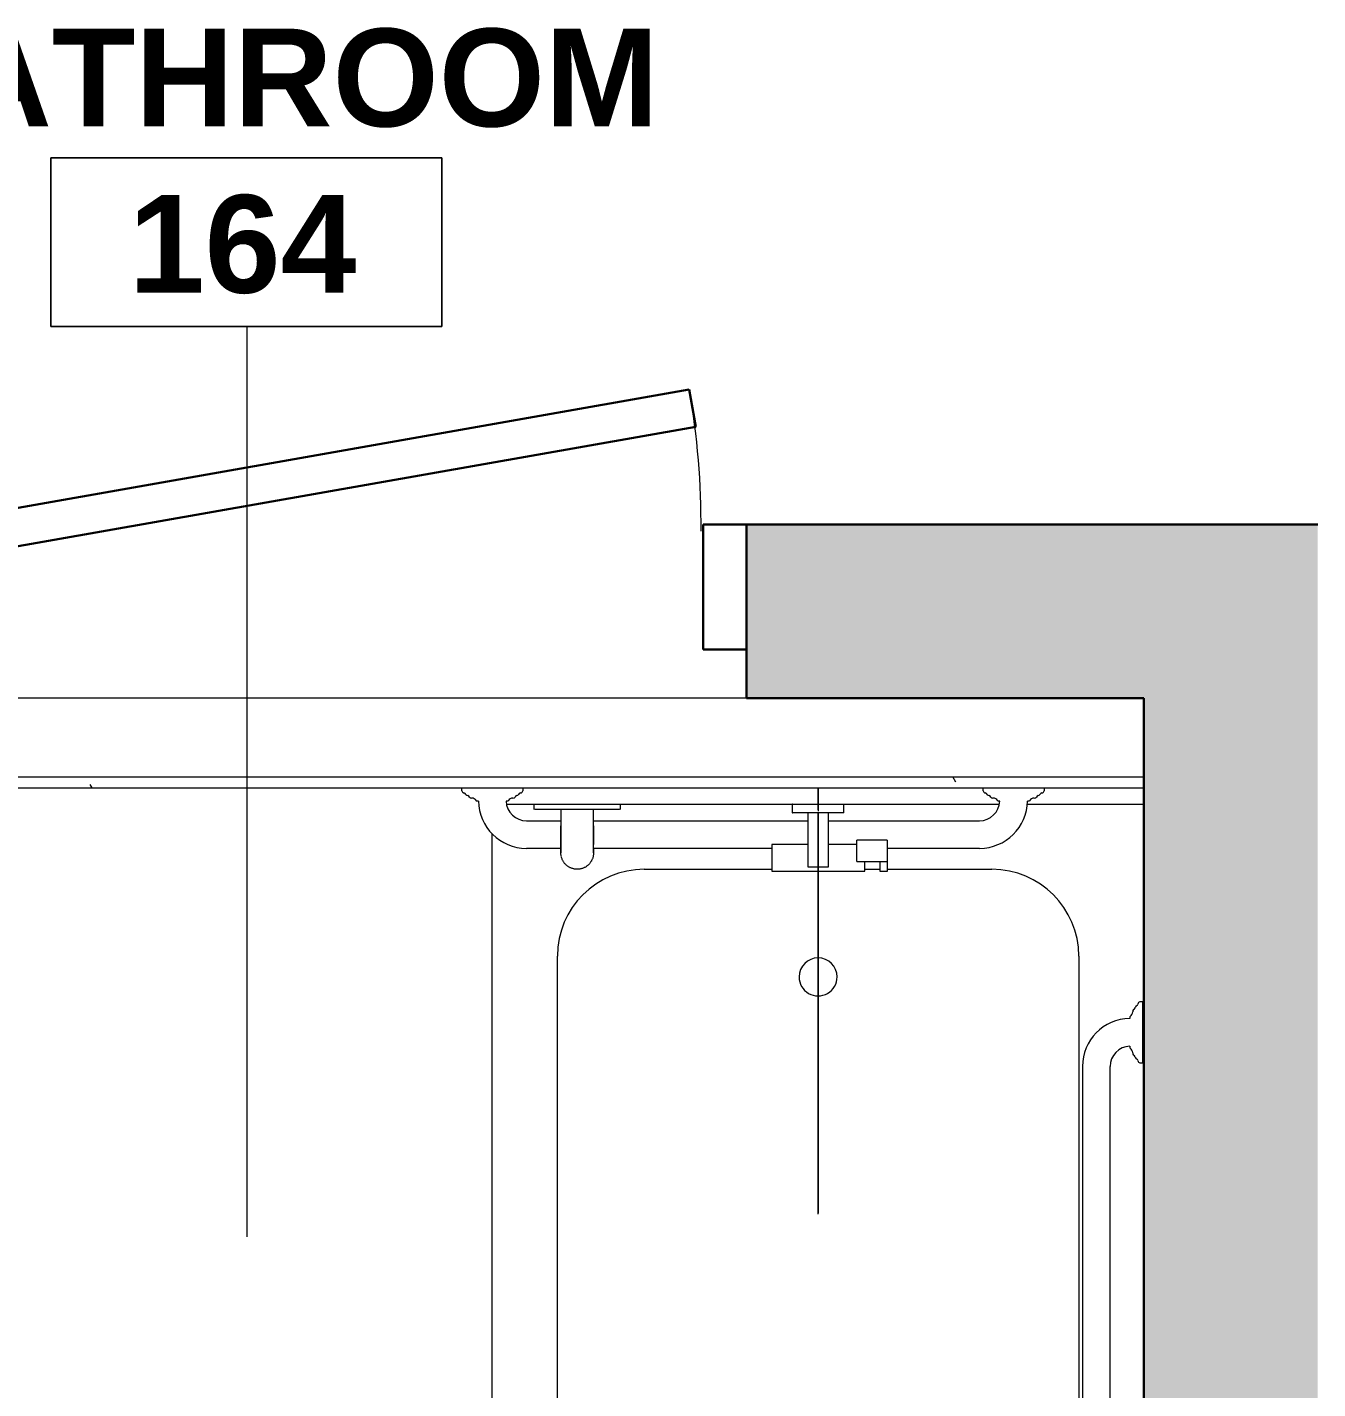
# Model space of a CAD drawing. Header units: inches. Extents: x -545 to 1062, y -2066 to -1239.
# Drawn here: x -245.8 to -186.4, y -1592 to -1529.4 of the extents above; entities that cross this region are included whole.
import ezdxf

# ---------------------------------------------------------------- set-up
doc = ezdxf.new("R2010")
doc.units = ezdxf.units.IN
doc.header["$MEASUREMENT"] = 0
for name, color, linetype, lineweight in [('A-AREA-IDEN', 2, 'Continuous', 9), ('A-DOOR', 31, 'Continuous', 18), ('A-DOOR-FRAM', 31, 'Continuous', 30), ('A-WALL', 113, 'Continuous', 18), ('A-WALL-PATT', 111, 'Continuous', 18), ('G-IMPT', 8, 'Continuous', 9), ('I-FURN', 30, 'Continuous', 9), ('I-WALL', 2, 'Continuous', 18), ('P-SANR-FIXT', 6, 'Continuous', 9), ('Q-SPCQ', 91, 'Continuous', 9)]:
    doc.layers.add(name, color=color, linetype=linetype, lineweight=lineweight)
doc.styles.add('Swis721 Lt BT_B_1', font='', dxfattribs={"height": 4.5})
doc.styles.get('Swis721 Lt BT_B_1').set_extended_font_data('Swis721 Lt BT', bold=True)

# ---------------------------------------------------------------- blocks, each defined once
blk = doc.blocks.new('Single Flush - D1 3_ X 7_3_ - NOT FR-6102298-1ST FLOOR - POWER _ SIGNAL')
at = {"layer": 'A-DOOR', "color": 8, "lineweight": 30}
for p, q in [((-17.666, -11.995), (17.602, -5.777)), ((17.602, -5.777), (17.906, -7.5)), ((17.906, -7.5), (-17.362, -13.719)), ((-17.362, -13.719), (-17.666, -11.995))]:
    blk.add_line(p, q, dxfattribs=at)
at = {"layer": 'A-DOOR', "lineweight": 9}
blk.add_arc((17.906, -7.5), 35.813, 179.5, 190, dxfattribs=at)
at = {"layer": 'A-DOOR-FRAM', "color": 8}
for p, q in [((-20, -1.75), (-20, -7.5)), ((-20, -1.75), (-18, -1.75)), ((-18, -1.75), (-18, -7.5)), ((18, -1.75), (18, -7.5)), ((18, -1.75), (20, -1.75)), ((20, -1.75), (20, -7.5)), ((-20, -7.5), (-18, -7.5)), ((18, -7.5), (20, -7.5))]:
    blk.add_line(p, q, dxfattribs=at)
blk = doc.blocks.new('Tub-Rectangular-3D - Tub-Rectangular-3D-6036923-1ST FLOOR - POWER _ SIGNAL')
at = {"layer": 'P-SANR-FIXT'}
for p, q in [((-43.725, -9.383), (-43.725, -4)), ((-36.725, -7), (2.275, -7)), ((-43.725, -17.814), (-43.725, -10.66)), ((-40.725, -15.812), (-40.725, -11)), ((-40.725, -16.844), (-40.725, -16.161)), ((13.275, -18), (13.275, -20)), ((-43.725, -28.141), (-43.725, -20.185)), ((-40.725, -27), (-40.725, -21.123)), ((2.275, -31), (-36.725, -31)), ((-43.725, -33.34), (-43.725, -32.04)), ((16.275, -34), (-42.352, -34))]:
    blk.add_line(p, q, dxfattribs=at)
for centre, radius, start, end in [((-36.725, -11), 4, 90, 180), ((2.275, -18), 11, 360, 90), ((-35.768, -19), 0.875, 90, 270), ((-35.768, -19), 0.875, 270, 90), ((2.275, -20), 11, 270, 0), ((-36.725, -27), 4, 180, 270)]:
    blk.add_arc(centre, radius, start, end, dxfattribs=at)
blk = doc.blocks.new('Family1 - Shower head - side view_dwg-5853304-1ST FLOOR - POWER _ SIGNAL')
at = {"layer": 'G-IMPT'}
for p, q in [((114.065, 0), (119.762, 0)), ((114.065, 0), (114.104, 0)), ((119.723, 0), (114.104, 0)), ((116.244, 0), (116.245, 0)), ((116.244, 0), (116.303, 0)), ((116.284, 0), (116.244, 0)), ((116.245, 0), (116.244, 0)), ((116.245, 0), (116.246, 0)), ((116.245, 0), (116.245, 0)), ((116.245, 0), (116.245, 0)), ((116.245, 0), (116.245, 0)), ((116.245, 0), (116.245, 0)), ((116.245, 0), (116.245, 0)), ((116.245, 0), (116.245, 0)), ((116.245, 0), (116.245, 0)), ((116.245, 0), (116.245, 0)), ((116.246, 0), (116.245, 0)), ((116.246, 0), (116.246, 0)), ((116.246, 0), (116.246, 0)), ((116.303, 0), (116.304, 0)), ((116.304, 0), (116.303, 0)), ((116.304, 0), (116.303, 0)), ((116.343, 0), (116.303, 0)), ((116.307, 0), (116.304, 0)), ((116.31, 0), (116.306, 0)), ((116.313, 0), (116.308, 0)), ((116.319, 0), (116.311, 0)), ((116.318, 0), (116.319, 0)), ((116.441, 0), (116.441, 0)), ((116.442, 0), (116.441, 0)), ((116.442, 0), (116.441, 0)), ((116.441, 0), (116.441, 0)), ((116.441, 0), (116.441, 0)), ((116.441, 0), (116.442, 0)), ((116.441, 0), (116.442, 0)), ((116.441, 0), (116.441, 0)), ((116.441, 0), (116.441, 0)), ((116.441, 0), (117.386, 0)), ((116.461, 0), (116.441, 0)), ((116.441, 0), (116.465, 0)), ((116.441, 0), (116.465, 0)), ((116.442, 0), (116.442, 0)), ((116.442, 0), (116.442, 0)), ((116.442, 0), (116.442, 0)), ((116.442, 0), (116.442, 0)), ((116.442, 0), (116.443, 0)), ((116.443, 0), (116.442, 0)), ((116.442, 0), (116.443, 0)), ((116.443, 0), (116.442, 0)), ((116.444, 0), (116.443, 0)), ((116.444, 0), (116.443, 0)), ((116.443, 0), (116.444, 0)), ((116.443, 0), (116.444, 0)), ((116.444, 0), (116.443, 0)), ((116.444, 0), (116.443, 0)), ((116.444, 0), (116.444, 0)), ((116.444, 0), (116.445, 0)), ((116.444, 0), (116.444, 0)), ((116.444, 0), (116.444, 0)), ((116.444, 0), (116.444, 0)), ((116.444, 0), (116.444, 0)), ((116.445, 0), (116.444, 0)), ((116.444, 0), (116.444, 0)), ((116.448, 0), (116.445, 0)), ((116.445, 0), (116.446, 0)), ((116.445, 0), (116.445, 0)), ((116.445, 0), (116.445, 0)), ((116.449, 0), (116.446, 0)), ((116.447, 0), (116.446, 0)), ((116.446, 0), (116.447, 0)), ((116.447, 0), (116.448, 0)), ((116.448, 0), (116.447, 0)), ((116.447, 0), (116.447, 0)), ((116.447, 0), (116.447, 0)), ((116.447, 0), (116.448, 0)), ((116.448, 0), (116.447, 0)), ((116.448, 0), (116.449, 0)), ((116.448, 0), (116.449, 0)), ((116.449, 0), (116.448, 0)), ((116.448, 0), (116.448, 0)), ((116.448, 0), (116.448, 0)), ((116.449, 0), (116.448, 0)), ((116.448, 0), (116.448, 0)), ((116.448, 0), (116.448, 0)), ((116.448, 0), (116.449, 0)), ((116.449, 0), (116.448, 0)), ((116.448, 0), (116.448, 0)), ((116.448, 0), (116.448, 0)), ((116.448, 0), (116.449, 0)), ((116.449, 0), (116.45, 0)), ((116.451, 0), (116.449, 0)), ((116.451, 0), (116.449, 0)), ((116.449, 0), (116.451, 0)), ((116.451, 0), (116.449, 0)), ((116.449, 0), (116.451, 0)), ((116.45, 0), (116.452, 0)), ((116.452, 0), (116.451, 0)), ((116.452, 0), (116.451, 0)), ((116.451, 0), (116.452, 0)), ((116.454, 0), (116.452, 0)), ((116.452, 0), (116.453, 0)), ((116.453, 0), (116.452, 0)), ((116.452, 0), (116.453, 0)), ((116.452, 0), (116.453, 0)), ((116.453, 0), (116.452, 0)), ((116.453, 0), (116.453, 0)), ((116.454, 0), (116.453, 0)), ((116.454, 0), (116.453, 0)), ((116.453, 0), (116.453, 0)), ((116.453, 0), (116.455, 0)), ((116.455, 0), (116.453, 0)), ((116.453, 0), (116.455, 0)), ((116.453, 0), (116.455, 0)), ((116.455, 0), (116.453, 0)), ((116.456, 0), (116.454, 0)), ((116.454, 0), (116.456, 0)), ((116.456, 0), (116.454, 0)), ((116.455, 0), (116.456, 0)), ((116.455, 0), (116.457, 0)), ((116.455, 0), (116.455, 0)), ((116.455, 0), (116.455, 0)), ((116.456, 0), (116.455, 0)), ((116.455, 0), (116.456, 0)), ((116.455, 0), (116.455, 0)), ((116.455, 0), (116.455, 0)), ((116.456, 0), (116.455, 0)), ((116.455, 0), (116.456, 0)), ((116.456, 0), (116.455, 0)), ((116.455, 0), (116.456, 0)), ((116.456, 0), (116.456, 0)), ((116.456, 0), (116.457, 0)), ((116.456, 0), (116.457, 0)), ((116.457, 0), (116.456, 0)), ((116.457, 0), (116.456, 0)), ((116.456, 0), (116.457, 0)), ((116.457, 0), (116.456, 0)), ((116.456, 0), (116.457, 0)), ((116.456, 0), (116.458, 0)), ((116.458, 0), (116.456, 0)), ((116.457, 0), (116.458, 0)), ((116.458, 0), (116.457, 0)), ((116.457, 0), (116.458, 0)), ((116.457, 0), (116.457, 0)), ((116.457, 0), (116.457, 0)), ((116.459, 0), (116.458, 0)), ((116.458, 0), (116.459, 0)), ((116.459, 0), (116.458, 0)), ((116.459, 0), (116.459, 0)), ((116.459, 0), (116.459, 0)), ((116.46, 0), (116.459, 0)), ((116.461, 0), (116.459, 0)), ((116.459, 0), (116.459, 0)), ((116.459, 0), (116.459, 0)), ((116.462, 0), (116.463, 0)), ((116.463, 0), (116.463, 0)), ((116.463, 0), (116.463, 0)), ((116.463, 0), (116.464, 0)), ((116.464, 0), (116.465, 0)), ((116.465, 0), (116.466, 0)), ((117.362, 0), (116.465, 0)), ((116.466, 0), (116.473, 0)), ((116.47, 0), (116.467, 0)), ((116.47, 0), (116.467, 0)), ((116.467, 0), (116.476, 0)), ((116.47, 0), (116.473, 0)), ((116.478, 0), (116.473, 0)), ((116.485, 0), (116.476, 0)), ((116.488, 0), (116.478, 0)), ((116.482, 0), (116.481, 0)), ((116.482, 0), (116.481, 0)), ((116.484, 0), (116.482, 0)), ((116.484, 0), (116.482, 0)), ((116.487, 0), (116.484, 0)), ((116.487, 0), (116.484, 0)), ((116.487, 0), (116.49, 0)), ((116.49, 0), (116.491, 0)), ((116.49, 0), (116.492, 0)), ((116.491, 0), (116.493, 0)), ((116.492, 0), (116.494, 0)), ((116.493, 0), (116.493, 0)), ((116.494, 0), (116.496, 0)), ((116.496, 0), (116.497, 0)), ((116.497, 0), (116.497, 0)), ((117.319, 0), (116.507, 0)), ((118.291, 0), (116.507, 0)), ((118.291, 0), (116.507, 0)), ((116.511, 0), (117.316, 0)), ((116.539, 0), (116.511, 0)), ((116.539, 0), (116.511, 0)), ((116.539, 0), (116.536, 0)), ((116.539, 0), (117.288, 0)), ((117.316, 0), (117.288, 0)), ((117.316, 0), (117.288, 0)), ((117.291, 0), (117.288, 0)), ((117.291, 0), (117.288, 0)), ((118.291, 0), (117.319, 0)), ((118.291, 0), (117.319, 0)), ((117.362, 0), (117.386, 0)), ((117.362, 0), (117.386, 0)), ((117.386, 0), (117.366, 0)), ((117.524, 0), (117.484, 0)), ((117.524, 0), (117.583, 0)), ((117.583, 0), (117.543, 0)), ((119.723, 0), (119.762, 0)), ((125.823, 0), (125.853, 0)), ((125.853, 0), (125.823, 0)), ((125.835, 0), (125.823, 0)), ((126.801, 0), (125.823, 0)), ((125.823, 0), (125.854, 0)), ((126.65, 0), (125.835, 0)), ((125.854, 0), (125.863, 0)), ((126.801, 0), (125.903, 0)), ((126.801, 0), (126.65, 0)), ((129.859, 0), (126.801, 0)), ((127.504, 0), (127.615, 0)), ((127.504, 0), (127.574, 0)), ((127.803, 0), (127.512, 0)), ((127.52, 0), (127.53, 0)), ((127.53, 0), (127.52, 0)), ((127.53, 0), (127.52, 0)), ((127.53, 0), (127.61, 0)), ((127.53, 0), (127.61, 0)), ((127.553, 0), (127.544, 0)), ((127.574, 0), (127.544, 0)), ((127.544, 0), (127.56, 0)), ((127.544, 0), (127.581, 0)), ((127.556, 0), (127.553, 0)), ((127.561, 0), (127.556, 0)), ((127.56, 0), (127.567, 0)), ((127.565, 0), (127.561, 0)), ((127.568, 0), (127.565, 0)), ((127.567, 0), (127.573, 0)), ((127.571, 0), (127.568, 0)), ((127.572, 0), (127.571, 0)), ((127.574, 0), (127.572, 0)), ((127.573, 0), (127.581, 0)), ((127.574, 0), (127.686, 0)), ((127.803, 0), (127.581, 0)), ((127.618, 0), (127.61, 0)), ((127.618, 0), (127.61, 0)), ((127.61, 0), (127.618, 0)), ((127.686, 0), (127.615, 0)), ((127.62, 0), (127.618, 0)), ((127.62, 0), (127.618, 0)), ((127.618, 0), (127.62, 0)), ((127.62, 0), (128.42, 0)), ((127.657, 0), (127.686, 0)), ((127.657, 0), (127.667, 0)), ((127.667, 0), (127.67, 0)), ((127.67, 0), (127.675, 0)), ((127.675, 0), (127.679, 0)), ((127.679, 0), (127.682, 0)), ((127.682, 0), (127.684, 0)), ((127.684, 0), (127.686, 0)), ((127.686, 0), (127.687, 0)), ((127.687, 0), (127.686, 0)), ((127.687, 0), (127.687, 0)), ((128.061, 0), (127.98, 0)), ((127.98, 0), (128.02, 0)), ((128.02, 0), (127.98, 0)), ((127.992, 0), (127.98, 0)), ((127.993, 0), (127.997, 0)), ((128.002, 0), (127.995, 0)), ((128.006, 0), (128.002, 0)), ((128.004, 0), (128.008, 0)), ((128.011, 0), (128.006, 0)), ((128.014, 0), (128.011, 0)), ((128.013, 0), (128.016, 0)), ((128.018, 0), (128.014, 0)), ((128.016, 0), (128.019, 0)), ((128.019, 0), (128.02, 0)), ((128.02, 0), (128.019, 0)), ((128.061, 0), (128.42, 0)), ((128.992, 0), (128.413, 0)), ((129.139, 0), (128.413, 0)), ((129.14, 0), (128.414, 0)), ((128.421, 0), (128.456, 0)), ((128.456, 0), (128.421, 0)), ((128.421, 0), (128.456, 0)), ((128.456, 0), (128.421, 0)), ((128.456, 0), (128.486, 0)), ((128.486, 0), (128.456, 0)), ((128.486, 0), (128.456, 0)), ((128.456, 0), (128.459, 0)), ((128.456, 0), (128.486, 0)), ((128.459, 0), (128.465, 0)), ((128.465, 0), (128.475, 0)), ((128.475, 0), (128.486, 0)), ((128.486, 0), (129.859, 0)), ((128.817, 0), (128.677, 0)), ((128.817, 0), (129.413, 0)), ((128.874, 0), (128.858, 0)), ((128.926, 0), (128.986, 0)), ((128.926, 0), (128.956, 0)), ((128.926, 0), (128.935, 0)), ((128.956, 0), (128.926, 0)), ((129.139, 0), (128.992, 0)), ((129.19, 0), (129.075, 0)), ((129.139, 0), (129.413, 0)), ((129.14, 0), (129.414, 0)), ((132.673, 0), (132.613, 0)), ((133.694, 0), (132.944, 0)), ((133.694, 0), (132.944, 0)), ((133.356, 0), (132.944, 0)), ((133.356, 0), (132.944, 0)), ((133.356, 0), (133.36, 0)), ((133.36, 0), (133.356, 0)), ((133.36, 0), (133.363, 0)), ((133.363, 0), (133.36, 0)), ((133.363, 0), (133.364, 0)), ((133.364, 0), (133.363, 0)), ((133.364, 0), (133.43, 0)), ((133.43, 0), (133.364, 0)), ((133.43, 0), (133.43, 0)), ((133.43, 0), (133.43, 0)), ((133.434, 0), (133.43, 0)), ((133.434, 0), (133.43, 0)), ((133.454, 0), (133.434, 0)), ((133.434, 0), (133.454, 0)), ((133.454, 0), (133.461, 0)), ((133.461, 0), (133.454, 0)), ((114.065, 0), (119.762, 0)), ((116.244, 0), (116.244, 0)), ((116.244, 0), (116.244, 0)), ((116.319, 0), (116.306, 0)), ((116.444, 0), (116.441, 0)), ((116.441, 0), (116.441, 0)), ((116.442, 0), (116.442, 0)), ((116.445, 0), (116.443, 0)), ((116.444, 0), (116.445, 0)), ((116.445, 0), (116.444, 0)), ((116.448, 0), (116.446, 0)), ((116.449, 0), (116.447, 0)), ((116.447, 0), (116.454, 0)), ((116.455, 0), (116.449, 0)), ((116.449, 0), (116.455, 0)), ((116.454, 0), (116.449, 0)), ((116.451, 0), (116.452, 0)), ((116.455, 0), (116.457, 0)), ((116.456, 0), (116.458, 0)), ((116.457, 0), (116.459, 0)), ((116.463, 0), (116.461, 0)), ((116.461, 0), (116.463, 0)), ((116.466, 0), (116.463, 0)), ((116.463, 0), (116.467, 0)), ((116.47, 0), (116.467, 0)), ((116.47, 0), (116.473, 0)), ((116.47, 0), (116.474, 0)), ((116.474, 0), (116.47, 0)), ((116.473, 0), (116.478, 0)), ((116.478, 0), (116.481, 0)), ((116.485, 0), (116.492, 0)), ((116.492, 0), (116.488, 0)), ((116.493, 0), (116.497, 0)), ((117.319, 0), (116.507, 0)), ((117.102, 0), (116.725, 0)), ((118.291, 0), (130.044, 0)), ((130.044, 0), (118.291, 0)), ((125.893, 0), (125.823, 0)), ((125.823, 0), (125.893, 0)), ((125.903, 0), (125.823, 0)), ((125.823, 0), (125.903, 0)), ((127.504, 0), (125.893, 0)), ((125.893, 0), (127.615, 0)), ((127.512, 0), (125.903, 0)), ((129.859, 0), (126.801, 0)), ((127.53, 0), (127.52, 0)), ((127.52, 0), (127.53, 0)), ((127.52, 0), (127.53, 0)), ((127.53, 0), (127.52, 0)), ((127.53, 0), (127.61, 0)), ((127.61, 0), (127.53, 0)), ((127.61, 0), (127.53, 0)), ((127.53, 0), (127.61, 0)), ((127.62, 0), (127.61, 0)), ((127.61, 0), (127.62, 0)), ((127.62, 0), (127.98, 0)), ((127.98, 0), (127.62, 0)), ((127.62, 0), (127.98, 0)), ((128.413, 0), (127.803, 0)), ((128.456, 0), (128.486, 0)), ((128.486, 0), (128.456, 0)), ((128.456, 0), (128.486, 0)), ((128.926, 0), (128.486, 0)), ((128.926, 0), (128.486, 0)), ((128.486, 0), (129.859, 0)), ((129.859, 0), (128.986, 0)), ((128.986, 0), (129.859, 0)), ((129.139, 0), (129.14, 0)), ((129.859, 0), (129.413, 0)), ((129.413, 0), (129.859, 0)), ((129.413, 0), (129.859, 0)), ((129.413, 0), (129.859, 0)), ((132.944, 0), (133.694, 0)), ((133.694, 0), (132.944, 0)), ((132.944, 0), (133.694, 0)), ((133.694, 0), (132.944, 0))]:
    blk.add_line(p, q, dxfattribs=at)
at = {"layer": 'G-IMPT', "flags": 128}
for points in [[(116.687, 0), (116.431, 0), (116.244, 0)], [(116.244, 0), (116.574, 0), (116.687, 0)], [(116.284, 0), (116.303, 0), (116.418, 0), (116.916, 0), (116.913, 0), (116.285, 0)], [(117.524, 0), (117.323, 0), (116.917, 0), (116.913, 0), (116.504, 0), (116.303, 0)], [(116.344, 0), (116.917, 0), (117.291, 0), (117.395, 0), (117.398, 0), (117.484, 0), (117.398, 0), (117.394, 0), (117.291, 0), (116.913, 0), (116.917, 0), (116.536, 0), (116.434, 0), (116.429, 0), (116.343, 0)], [(116.725, 0), (116.52, 0), (116.441, 0)], [(116.463, 0), (116.459, 0), (116.454, 0), (116.453, 0), (116.451, 0), (116.453, 0), (116.457, 0), (116.46, 0), (116.466, 0), (116.459, 0), (116.457, 0), (116.451, 0)], [(116.461, 0), (116.498, 0), (116.519, 0), (116.781, 0), (116.519, 0), (116.498, 0), (116.461, 0)], [(116.781, 0), (117.046, 0), (117.308, 0), (117.329, 0), (117.366, 0), (117.329, 0), (117.327, 0), (117.308, 0), (117.046, 0)], [(116.916, 0), (117.409, 0), (117.524, 0), (117.542, 0), (117.524, 0), (117.409, 0), (116.916, 0)], [(117.386, 0), (117.307, 0), (117.102, 0)], [(117.14, 0), (117.253, 0), (117.583, 0)], [(117.583, 0), (117.396, 0), (117.14, 0)], [(127.657, 0), (127.615, 0), (125.893, 0), (125.853, 0)], [(125.853, 0), (125.869, 0), (125.893, 0)], [(127.504, 0), (125.903, 0), (125.893, 0), (125.903, 0), (127.504, 0), (127.513, 0), (127.521, 0), (127.531, 0), (127.512, 0)], [(127.531, 0), (127.544, 0), (127.544, 0)], [(132.913, 0), (132.673, 0), (132.637, 0), (132.613, 0)], [(116.244, 0), (116.244, 0), (116.244, 0)], [(116.284, 0), (116.402, 0), (116.694, 0), (117.133, 0)], [(116.313, 0), (116.304, 0), (116.304, 0)], [(116.304, 0), (116.304, 0), (116.319, 0)], [(116.304, 0), (116.319, 0), (116.318, 0), (116.319, 0)], [(116.318, 0), (116.318, 0), (116.304, 0), (116.304, 0), (116.304, 0)], [(116.304, 0), (116.304, 0), (116.308, 0), (116.318, 0), (116.319, 0)], [(116.913, 0), (116.916, 0), (117.169, 0), (117.425, 0), (117.478, 0), (117.524, 0), (117.478, 0), (117.425, 0), (117.169, 0), (116.913, 0), (116.305, 0), (116.349, 0), (116.402, 0), (116.658, 0), (116.913, 0), (116.916, 0)], [(116.444, 0), (116.441, 0), (116.444, 0)], [(116.442, 0), (116.442, 0), (116.441, 0), (116.441, 0)], [(116.444, 0), (116.448, 0), (116.441, 0)], [(116.441, 0), (116.441, 0), (116.443, 0)], [(116.443, 0), (116.444, 0), (116.441, 0), (116.445, 0), (116.444, 0), (116.441, 0)], [(116.453, 0), (116.454, 0), (116.461, 0), (116.463, 0)], [(116.47, 0), (116.473, 0), (116.47, 0), (116.473, 0)], [(116.481, 0), (116.487, 0), (116.49, 0)], [(117.543, 0), (117.425, 0), (117.133, 0)], [(118.291, 0), (132.253, 0), (132.544, 0)], [(132.544, 0), (132.253, 0), (118.291, 0)], [(127.98, 0), (127.62, 0), (127.618, 0), (127.61, 0)], [(127.61, 0), (127.618, 0), (127.62, 0), (127.98, 0)], [(127.62, 0), (127.98, 0), (128.02, 0), (128.061, 0)], [(128.061, 0), (128.02, 0), (127.98, 0)], [(128.613, 0), (128.413, 0), (128.613, 0), (128.677, 0), (128.81, 0), (128.874, 0)], [(128.456, 0), (128.486, 0), (128.926, 0)], [(129.859, 0), (128.986, 0), (128.926, 0), (128.486, 0), (128.926, 0)], [(128.677, 0), (128.659, 0), (128.613, 0)], [(128.926, 0), (128.956, 0), (128.986, 0)], [(128.986, 0), (128.956, 0), (128.926, 0)], [(129.859, 0), (129.414, 0), (129.413, 0)], [(133.461, 0), (133.521, 0), (133.56, 0)], [(133.56, 0), (133.521, 0), (133.461, 0)]]:
    blk.add_lwpolyline(points, dxfattribs=at)
for points in [[(116.465, 0), (116.511, 0)], [(117.362, 0), (117.316, 0)], [(127.61, 0), (127.53, 0)], [(127.803, 0), (128.413, 0)], [(128.926, 0), (128.486, 0)], [(116.507, 0), (116.519, 0)], [(117.319, 0), (117.308, 0)], [(127.62, 0), (128.42, 0)], [(128.42, 0), (128.061, 0), (127.98, 0), (128.061, 0)], [(132.913, 0), (132.673, 0)]]:
    blk.add_lwpolyline(points, close=True, dxfattribs=at)
at = {"layer": 'G-IMPT'}
for points, knots in [([(116.304, 0), (116.304, 0), (116.304, 0), (116.304, 0), (116.304, 0), (116.304, 0), (116.304, 0), (116.304, 0), (116.304, 0), (116.304, 0), (116.304, 0), (116.304, 0), (116.304, 0), (116.304, 0), (116.304, 0), (116.304, 0), (116.304, 0)], [0, 0, 0, 0, 0.2, 0.3, 0.35, 0.4, 0.45, 0.5, 0.55, 0.6, 0.7, 0.75, 0.8, 0.85, 0.9, 1, 1, 1, 1]), ([(116.304, 0), (116.304, 0), (116.304, 0), (116.304, 0), (116.304, 0), (116.304, 0), (116.304, 0), (116.304, 0), (116.304, 0), (116.304, 0), (116.304, 0), (116.304, 0), (116.304, 0), (116.304, 0), (116.304, 0), (116.304, 0), (116.304, 0)], [0, 0, 0, 0, 0.2, 0.3, 0.35, 0.4, 0.45, 0.5, 0.55, 0.6, 0.7, 0.75, 0.8, 0.85, 0.9, 1, 1, 1, 1]), ([(116.304, 0), (116.304, 0), (116.304, 0), (116.304, 0), (116.304, 0), (116.304, 0), (116.304, 0), (116.304, 0), (116.304, 0), (116.304, 0), (116.304, 0)], [0, 0, 0, 0, 0.1, 0.2, 0.25, 0.3, 0.35, 0.4, 0.45, 0.5, 0.5, 0.5, 0.5]), ([(116.304, 0), (116.304, 0), (116.304, 0), (116.304, 0), (116.304, 0), (116.304, 0), (116.304, 0), (116.304, 0), (116.304, 0), (116.304, 0), (116.304, 0)], [0, 0, 0, 0, 0.1, 0.2, 0.25, 0.3, 0.35, 0.4, 0.45, 0.5, 0.5, 0.5, 0.5]), ([(116.317, 0), (116.317, 0), (116.317, 0), (116.318, 0), (116.318, 0), (116.318, 0), (116.318, 0), (116.318, 0), (116.318, 0), (116.318, 0), (116.318, 0), (116.318, 0), (116.318, 0), (116.318, 0), (116.318, 0), (116.318, 0), (116.318, 0)], [0, 0, 0, 0, 0.2, 0.3, 0.35, 0.4, 0.45, 0.5, 0.55, 0.6, 0.7, 0.75, 0.8, 0.85, 0.9, 1, 1, 1, 1]), ([(116.317, 0), (116.317, 0), (116.317, 0), (116.318, 0), (116.318, 0), (116.318, 0), (116.318, 0), (116.318, 0), (116.318, 0), (116.318, 0), (116.318, 0), (116.318, 0), (116.318, 0), (116.318, 0), (116.318, 0), (116.318, 0), (116.318, 0)], [0, 0, 0, 0, 0.2, 0.3, 0.35, 0.4, 0.45, 0.5, 0.55, 0.6, 0.7, 0.75, 0.8, 0.85, 0.9, 1, 1, 1, 1]), ([(116.318, 0), (116.318, 0), (116.318, 0), (116.318, 0), (116.318, 0), (116.318, 0), (116.318, 0), (116.318, 0), (116.318, 0), (116.318, 0), (116.318, 0), (116.318, 0), (116.318, 0), (116.318, 0), (116.318, 0), (116.318, 0), (116.318, 0), (116.318, 0), (116.318, 0), (116.318, 0)], [0, 0, 0, 0, 0.1, 0.2, 0.25, 0.3, 0.35, 0.4, 0.45, 0.5, 0.55, 0.6, 0.7, 0.75, 0.8, 0.85, 0.9, 0.95, 1, 1, 1, 1]), ([(116.318, 0), (116.318, 0), (116.318, 0), (116.318, 0), (116.318, 0), (116.318, 0), (116.318, 0), (116.318, 0), (116.318, 0), (116.318, 0), (116.318, 0), (116.318, 0), (116.318, 0), (116.318, 0), (116.318, 0), (116.318, 0), (116.318, 0), (116.318, 0), (116.318, 0), (116.318, 0)], [0, 0, 0, 0, 0.1, 0.2, 0.25, 0.3, 0.35, 0.4, 0.45, 0.5, 0.55, 0.6, 0.7, 0.75, 0.8, 0.85, 0.9, 0.95, 1, 1, 1, 1]), ([(116.384, 0), (116.384, 0), (116.384, 0), (116.384, 0), (116.383, 0), (116.383, 0), (116.383, 0), (116.382, 0), (116.381, 0), (116.379, 0), (116.376, 0), (116.373, 0), (116.369, 0), (116.364, 0), (116.359, 0), (116.353, 0), (116.348, 0), (116.343, 0), (116.339, 0), (116.336, 0), (116.333, 0), (116.331, 0), (116.329, 0), (116.328, 0), (116.328, 0), (116.327, 0), (116.327, 0), (116.327, 0), (116.327, 0), (116.327, 0), (116.326, 0), (116.326, 0), (116.326, 0), (116.326, 0), (116.326, 0)], [0, 0, 0, 0, 0.021739, 0.043478, 0.065217, 0.086957, 0.108696, 0.130435, 0.173913, 0.217391, 0.26087, 0.304348, 0.347826, 0.391304, 0.434783, 0.478261, 0.521739, 0.565217, 0.608696, 0.652174, 0.695652, 0.73913, 0.782609, 0.826087, 0.869565, 0.891304, 0.913043, 0.934783, 0.945652, 0.956522, 0.967391, 0.978261, 0.98913, 1, 1, 1, 1]), ([(116.326, 0), (116.326, 0), (116.326, 0), (116.326, 0), (116.326, 0), (116.327, 0), (116.327, 0), (116.327, 0), (116.327, 0), (116.328, 0), (116.329, 0), (116.331, 0), (116.333, 0), (116.335, 0), (116.339, 0), (116.343, 0), (116.348, 0), (116.353, 0), (116.358, 0), (116.364, 0), (116.368, 0), (116.372, 0), (116.375, 0), (116.378, 0), (116.38, 0), (116.382, 0), (116.382, 0), (116.383, 0), (116.383, 0), (116.383, 0), (116.384, 0), (116.384, 0), (116.384, 0), (116.384, 0), (116.384, 0), (116.384, 0)], [0, 0, 0, 0, 0.01087, 0.021739, 0.032609, 0.043478, 0.065217, 0.086957, 0.130435, 0.173913, 0.217391, 0.26087, 0.304348, 0.347826, 0.391304, 0.434783, 0.478261, 0.521739, 0.565217, 0.608696, 0.652174, 0.695652, 0.73913, 0.782609, 0.826087, 0.869565, 0.891304, 0.913043, 0.934783, 0.945652, 0.956522, 0.967391, 0.978261, 0.98913, 1, 1, 1, 1]), ([(116.375, 0), (116.375, 0), (116.375, 0), (116.374, 0), (116.374, 0), (116.374, 0), (116.373, 0), (116.372, 0), (116.371, 0), (116.369, 0), (116.367, 0), (116.363, 0), (116.36, 0), (116.356, 0), (116.352, 0), (116.348, 0), (116.344, 0), (116.34, 0), (116.337, 0), (116.335, 0), (116.334, 0), (116.333, 0), (116.332, 0), (116.332, 0), (116.332, 0), (116.332, 0), (116.332, 0), (116.331, 0), (116.331, 0), (116.331, 0), (116.331, 0)], [0, 0, 0, 0, 0.02381, 0.047619, 0.071429, 0.095238, 0.142857, 0.190476, 0.238095, 0.285714, 0.333333, 0.380952, 0.428571, 0.47619, 0.52381, 0.571429, 0.619048, 0.666667, 0.714286, 0.761905, 0.809524, 0.857143, 0.904762, 0.928571, 0.940476, 0.952381, 0.964286, 0.97619, 0.988095, 1, 1, 1, 1]), ([(116.331, 0), (116.331, 0), (116.331, 0), (116.331, 0), (116.331, 0), (116.331, 0), (116.332, 0), (116.332, 0), (116.332, 0), (116.332, 0), (116.332, 0), (116.332, 0), (116.333, 0), (116.333, 0), (116.334, 0), (116.335, 0), (116.337, 0), (116.339, 0), (116.342, 0), (116.345, 0), (116.348, 0), (116.352, 0), (116.356, 0), (116.36, 0), (116.364, 0), (116.367, 0), (116.369, 0), (116.371, 0), (116.372, 0), (116.373, 0), (116.374, 0), (116.374, 0), (116.374, 0), (116.374, 0), (116.375, 0), (116.375, 0), (116.375, 0), (116.375, 0)], [0, 0, 0, 0, 0.01, 0.02, 0.03, 0.04, 0.05, 0.06, 0.08, 0.1, 0.12, 0.16, 0.2, 0.24, 0.28, 0.32, 0.36, 0.4, 0.44, 0.48, 0.52, 0.56, 0.6, 0.64, 0.68, 0.72, 0.76, 0.8, 0.84, 0.88, 0.92, 0.94, 0.96, 0.97, 0.98, 0.99, 1, 1, 1, 1]), ([(116.913, 0), (116.893, 0), (116.862, 0), (116.822, 0), (116.791, 0), (116.766, 0), (116.746, 0), (116.731, 0), (116.717, 0), (116.706, 0), (116.698, 0), (116.692, 0), (116.688, 0), (116.687, 0), (116.687, 0)], [0, 0, 0, 0, 0.250083, 0.375128, 0.500168, 0.625194, 0.687715, 0.750232, 0.812736, 0.8752, 0.906454, 0.937688, 0.968878, 1, 1, 1, 1]), ([(116.687, 0), (116.687, 0), (116.689, 0), (116.694, 0), (116.7, 0), (116.708, 0), (116.72, 0), (116.735, 0), (116.749, 0), (116.769, 0), (116.794, 0), (116.824, 0), (116.864, 0), (116.894, 0), (116.913, 0)], [0, 0, 0, 0, 0.030973, 0.062142, 0.093379, 0.124637, 0.187124, 0.249642, 0.312168, 0.374698, 0.499749, 0.624809, 0.749872, 1, 1, 1, 1]), ([(116.781, 0), (116.776, 0), (116.765, 0), (116.752, 0), (116.742, 0), (116.734, 0), (116.728, 0), (116.725, 0), (116.725, 0)], [0, 0, 0, 0, 0.250895, 0.501694, 0.627133, 0.752503, 0.877526, 1, 1, 1, 1]), ([(117.14, 0), (117.14, 0), (117.139, 0), (117.135, 0), (117.13, 0), (117.122, 0), (117.111, 0), (117.097, 0), (117.082, 0), (117.062, 0), (117.037, 0), (117.007, 0), (116.967, 0), (116.937, 0), (116.917, 0)], [0, 0, 0, 0, 0.031125, 0.062316, 0.093551, 0.124804, 0.187268, 0.249772, 0.312288, 0.374809, 0.499834, 0.624874, 0.749918, 1, 1, 1, 1]), ([(116.917, 0), (116.936, 0), (116.966, 0), (117.005, 0), (117.035, 0), (117.059, 0), (117.079, 0), (117.093, 0), (117.107, 0), (117.119, 0), (117.127, 0), (117.133, 0), (117.138, 0), (117.14, 0), (117.14, 0)], [0, 0, 0, 0, 0.250126, 0.375189, 0.500248, 0.625297, 0.687827, 0.750353, 0.81287, 0.875357, 0.906614, 0.937851, 0.96902, 1, 1, 1, 1]), ([(117.102, 0), (117.102, 0), (117.099, 0), (117.093, 0), (117.085, 0), (117.075, 0), (117.062, 0), (117.051, 0), (117.046, 0)], [0, 0, 0, 0, 0.122474, 0.247497, 0.372867, 0.498306, 0.749105, 1, 1, 1, 1]), ([(127.512, 0), (127.517, 0), (127.526, 0), (127.538, 0), (127.548, 0), (127.556, 0), (127.561, 0), (127.566, 0), (127.57, 0), (127.573, 0), (127.576, 0), (127.577, 0), (127.578, 0), (127.579, 0), (127.58, 0), (127.581, 0), (127.581, 0), (127.581, 0), (127.581, 0), (127.581, 0), (127.581, 0), (127.581, 0)], [0, 0, 0, 0, 0.194032, 0.381185, 0.553778, 0.632598, 0.705425, 0.771554, 0.830284, 0.881003, 0.923248, 0.941054, 0.956575, 0.969765, 0.9806, 0.989062, 0.995129, 0.997258, 0.998782, 0.999696, 1, 1, 1, 1]), ([(127.98, 0), (127.98, 0), (127.98, 0), (127.98, 0), (127.98, 0), (127.98, 0), (127.98, 0), (127.98, 0), (127.98, 0), (127.98, 0), (127.98, 0), (127.98, 0)], [0.95454545, 0.95454545, 0.95454545, 0.95454545, 0.95678676, 0.9698708, 0.9806208, 0.98901886, 0.9950481, 0.99717015, 0.99869613, 0.99962918, 1, 1, 1, 1]), ([(127.98, 0), (127.98, 0), (127.98, 0), (127.98, 0), (127.98, 0), (127.98, 0), (127.98, 0), (127.98, 0), (127.98, 0), (127.98, 0), (127.98, 0), (127.98, 0)], [0.95454545, 0.95454545, 0.95454545, 0.95454545, 0.95678927, 0.96987274, 0.98062216, 0.98901969, 0.9950485, 0.99717038, 0.99869623, 0.99962921, 1, 1, 1, 1]), ([(127.98, 0), (127.98, 0), (127.98, 0), (127.98, 0), (127.98, 0), (127.98, 0), (127.98, 0), (127.98, 0), (127.98, 0), (127.98, 0), (127.98, 0), (127.98, 0)], [0.95454545, 0.95454545, 0.95454545, 0.95454545, 0.95678905, 0.96987255, 0.98062201, 0.98901959, 0.99504845, 0.99717035, 0.99869622, 0.9996292, 1, 1, 1, 1]), ([(128.061, 0), (128.061, 0), (128.061, 0), (128.061, 0), (128.061, 0), (128.061, 0), (128.061, 0), (128.061, 0), (128.061, 0), (128.061, 0), (128.061, 0), (128.061, 0)], [0.95454545, 0.95454545, 0.95454545, 0.95454545, 0.95678927, 0.96987274, 0.98062216, 0.98901969, 0.9950485, 0.99717038, 0.99869623, 0.99962921, 1, 1, 1, 1]), ([(128.817, 0), (128.817, 0), (128.818, 0), (128.82, 0), (128.823, 0), (128.827, 0), (128.833, 0), (128.843, 0), (128.858, 0), (128.879, 0), (128.905, 0), (128.936, 0), (128.957, 0), (128.969, 0)], [0, 0, 0, 0, 0.004058, 0.016221, 0.036474, 0.064783, 0.1011, 0.145369, 0.257441, 0.400177, 0.572488, 0.773074, 1, 1, 1, 1]), ([(128.969, 0), (128.964, 0), (128.952, 0), (128.929, 0), (128.907, 0), (128.888, 0), (128.879, 0), (128.874, 0)], [0, 0, 0, 0, 0.272585, 0.528748, 0.769567, 0.885766, 1, 1, 1, 1]), ([(128.874, 0), (128.884, 0), (128.923, 0), (128.962, 0), (128.992, 0)], [0, 0, 0, 0, 0.235711, 1, 1, 1, 1]), ([(128.969, 0), (128.977, 0), (129.012, 0), (129.048, 0), (129.075, 0)], [0, 0, 0, 0, 0.231855, 1, 1, 1, 1]), ([(129.075, 0), (129.07, 0), (129.063, 0), (129.05, 0), (129.039, 0), (129.028, 0), (129.017, 0), (129.004, 0), (128.996, 0), (128.992, 0)], [0, 0, 0, 0, 0.296363, 0.432541, 0.560066, 0.679433, 0.791585, 0.89787, 1, 1, 1, 1]), ([(129.139, 0), (129.184, 0), (129.276, 0), (129.367, 0), (129.413, 0)], [0, 0, 0, 0, 0.491859, 1, 1, 1, 1]), ([(129.19, 0), (129.189, 0), (129.186, 0), (129.181, 0), (129.175, 0), (129.169, 0), (129.162, 0), (129.155, 0), (129.148, 0), (129.142, 0), (129.139, 0)], [0, 0, 0, 0, 0.171628, 0.331085, 0.476873, 0.608107, 0.724824, 0.827712, 0.918452, 1, 1, 1, 1]), ([(129.19, 0), (129.227, 0), (129.301, 0), (129.376, 0), (129.413, 0)], [0, 0, 0, 0, 0.491067, 1, 1, 1, 1])]:
    blk.add_open_spline(points, degree=3, knots=knots, dxfattribs=at)
blk = doc.blocks.new('Family1 - Family1-5853309-1ST FLOOR - POWER _ SIGNAL')
at = {"extrusion": (0, 0, -1), "zscale": -1}
blk.add_blockref('Family1 - Shower head - side view_dwg-5853304-1ST FLOOR - POWER _ SIGNAL', (-132.913, 0), dxfattribs=at)
blk = doc.blocks.new('P-Grab_Bar-36in - 24 INCH-5854748-1ST FLOOR - POWER _ SIGNAL')
at = {"layer": 'I-FURN'}
for p, q in [((-225.757, -1564.514), (-225.757, -1564.375)), ((-222.957, -1564.375), (-222.957, -1564.514)), ((-201.757, -1564.514), (-201.757, -1564.375)), ((-198.957, -1564.375), (-198.957, -1564.514)), ((-224.993, -1564.985), (-225.061, -1564.985)), ((-223.653, -1564.985), (-223.721, -1564.985)), ((-200.993, -1564.985), (-201.061, -1564.985)), ((-199.653, -1564.985), (-199.72, -1564.985)), ((-222.781, -1565.892), (-221.178, -1565.892)), ((-219.716, -1565.892), (-209.814, -1565.892)), ((-208.9, -1565.892), (-201.929, -1565.892)), ((-221.195, -1567.162), (-222.787, -1567.162)), ((-211.479, -1567.162), (-219.697, -1567.162)), ((-201.929, -1567.162), (-206.169, -1567.162))]:
    blk.add_line(p, q, dxfattribs=at)
for centre, radius, start, end in [((-225.663, -1564.514), 0.0934, 180, 272.00079), ((-225.665, -1564.705), 0.0984, 12.95652, 87.04565), ((-225.484, -1564.636), 0.0975, 209.15404, 270.84887), ((-225.5, -1564.832), 0.0998, 16.01609, 79.98952), ((-225.321, -1564.752), 0.0983, 212.18184, 277.82574), ((-225.309, -1565.108), 0.259, 32.27043, 89.73518), ((-225.063, -1564.952), 0.0327, 212.27043, 273.24641), ((-222.783, -1564.952), 2.211, 180.8636, 269.88562), ((-222.775, -1564.946), 0.946, 182.3393, 269.6607), ((-223.651, -1564.952), 0.0327, 266.76754, 327.7339), ((-223.405, -1565.108), 0.259, 90.2661, 147.7339), ((-223.393, -1564.752), 0.0983, 262.17935, 327.82065), ((-223.213, -1564.832), 0.0998, 100.01169, 163.98831), ((-223.229, -1564.636), 0.0975, 269.15321, 330.84679), ((-223.048, -1564.705), 0.0984, 92.95497, 167.04503), ((-223.05, -1564.514), 0.0934, 268, 0), ((-201.938, -1564.946), 0.946, 270.57652, 357.65888), ((-201.929, -1564.952), 2.21, 270, 359.14454), ((-201.663, -1564.514), 0.0934, 180, 271.99894), ((-201.665, -1564.705), 0.0984, 12.95288, 87.04419), ((-201.484, -1564.636), 0.0975, 209.15209, 270.84397), ((-201.5, -1564.832), 0.0998, 16.00573, 79.98668), ((-201.321, -1564.752), 0.0983, 212.17598, 277.81376), ((-201.309, -1565.108), 0.259, 32.26024, 89.73216), ((-201.063, -1564.952), 0.0327, 212.26024, 273.21355), ((-199.651, -1564.952), 0.0327, 266.78645, 327.73976), ((-199.405, -1565.108), 0.259, 90.26784, 147.73976), ((-199.393, -1564.752), 0.0983, 262.18624, 327.82402), ((-199.213, -1564.832), 0.0998, 100.01332, 163.99427), ((-199.229, -1564.636), 0.0975, 269.15603, 330.84791), ((-199.048, -1564.705), 0.0984, 92.95581, 167.04712), ((-199.05, -1564.514), 0.0934, 268.00106, 0)]:
    blk.add_arc(centre, radius, start, end, dxfattribs=at)
blk = doc.blocks.new('P-Grab_Bar_18in_Vertical - 18 INCH-3762424-1ST FLOOR - POWER _ SIGNAL')
at = {"layer": 'Q-SPCQ'}
for p, q in [((-0.75, 1), (-0.75, 0.25)), ((-0.75, 1), (-0.75, 0.25)), ((0.75, 0.25), (0.75, 1)), ((0.75, 0.25), (0.75, 1)), ((-2, 0.25), (-2, 0)), ((-2, 0.25), (-2, 0)), ((-1.95, 0.25), (0, 0.25)), ((-1.95, 0.25), (-1.95, 0.25)), ((0, 0.25), (1.95, 0.25)), ((1.95, 0.25), (1.95, 0.25)), ((2, 0), (2, 0.25)), ((2, 0), (2, 0.25)), ((0, 0), (-1.95, 0)), ((-1.95, 0), (-1.95, 0)), ((1.95, 0), (0, 0)), ((1.95, 0), (1.95, 0))]:
    blk.add_line(p, q, dxfattribs=at)
at = {"layer": 'Q-SPCQ', "flags": 128}
for points in [[(-0.75, 2.25), (-0.749, 2.28), (-0.748, 2.31), (-0.745, 2.34), (-0.74, 2.369), (-0.735, 2.399), (-0.729, 2.428), (-0.721, 2.457), (-0.712, 2.486), (-0.702, 2.514), (-0.691, 2.542), (-0.679, 2.569), (-0.665, 2.596), (-0.651, 2.623), (-0.635, 2.648), (-0.619, 2.673), (-0.602, 2.698), (-0.583, 2.722), (-0.564, 2.745), (-0.544, 2.767), (-0.523, 2.788), (-0.501, 2.808), (-0.478, 2.828), (-0.454, 2.847), (-0.43, 2.864), (-0.405, 2.881), (-0.38, 2.897), (-0.353, 2.911), (-0.327, 2.925), (-0.3, 2.938), (-0.272, 2.949), (-0.244, 2.959), (-0.215, 2.969), (-0.186, 2.977), (-0.157, 2.983), (-0.127, 2.989), (-0.098, 2.994), (-0.068, 2.997), (-0.038, 2.999), (-0.008, 3)], [(0, 3), (0.03, 2.999), (0.06, 2.998), (0.09, 2.995), (0.119, 2.99), (0.149, 2.985), (0.178, 2.979), (0.207, 2.971), (0.236, 2.962), (0.264, 2.952), (0.292, 2.941), (0.319, 2.929), (0.346, 2.915), (0.373, 2.901), (0.398, 2.885), (0.423, 2.869), (0.448, 2.852), (0.472, 2.833), (0.495, 2.814), (0.517, 2.794), (0.538, 2.773), (0.558, 2.751), (0.578, 2.728), (0.597, 2.704), (0.614, 2.68), (0.631, 2.655), (0.647, 2.63), (0.661, 2.603), (0.675, 2.577), (0.688, 2.55), (0.699, 2.522), (0.709, 2.494), (0.719, 2.465), (0.727, 2.436), (0.733, 2.407)], [(-0.75, 2.25), (-0.75, 2.249), (-0.75, 2.246), (-0.75, 2.241), (-0.75, 2.234), (-0.75, 2.225), (-0.75, 2.214), (-0.75, 2.201), (-0.75, 2.187), (-0.75, 2.17), (-0.75, 2.151), (-0.75, 2.131), (-0.75, 2.109), (-0.75, 2.085), (-0.75, 2.059), (-0.75, 2.032), (-0.75, 2.003), (-0.75, 1.972), (-0.75, 1.94), (-0.75, 1.906), (-0.75, 1.871), (-0.75, 1.834), (-0.75, 1.796), (-0.75, 1.757), (-0.75, 1.717), (-0.75, 1.675), (-0.75, 1.633), (-0.75, 1.589), (-0.75, 1.545), (-0.75, 1.499), (-0.75, 1.453), (-0.75, 1.406), (-0.75, 1.358), (-0.75, 1.31), (-0.75, 1.262), (-0.75, 1.212), (-0.75, 1.163), (-0.75, 1.113), (-0.75, 1.063), (-0.75, 1.013), (-0.75, 1)], [(-0.75, 2.052), (-0.75, 2.078), (-0.75, 2.102), (-0.75, 2.125), (-0.75, 2.146), (-0.75, 2.165), (-0.75, 2.182), (-0.75, 2.198), (-0.75, 2.211), (-0.75, 2.222), (-0.75, 2.232), (-0.75, 2.239), (-0.75, 2.245), (-0.75, 2.248), (-0.75, 2.25), (-0.75, 2.25)], [(0.739, 2.377), (0.744, 2.348), (0.747, 2.318), (0.749, 2.288), (0.75, 2.258), (0.75, 2.25)], [(0.75, 1), (0.75, 1.05), (0.75, 1.1), (0.75, 1.15), (0.75, 1.199), (0.75, 1.248), (0.75, 1.297), (0.75, 1.345), (0.75, 1.393), (0.75, 1.44), (0.75, 1.487), (0.75, 1.532), (0.75, 1.577), (0.75, 1.621), (0.75, 1.664), (0.75, 1.706), (0.75, 1.746), (0.75, 1.786), (0.75, 1.824), (0.75, 1.861), (0.75, 1.897), (0.75, 1.931), (0.75, 1.963), (0.75, 1.995), (0.75, 2.024), (0.75, 2.052), (0.75, 2.078), (0.75, 2.102), (0.75, 2.125), (0.75, 2.146), (0.75, 2.165), (0.75, 2.182), (0.75, 2.198), (0.75, 2.211), (0.75, 2.222), (0.75, 2.232), (0.75, 2.239), (0.75, 2.245), (0.75, 2.248), (0.75, 2.25), (0.75, 2.25)], [(0.75, 2.25), (0.75, 2.249), (0.75, 2.246), (0.75, 2.241), (0.75, 2.234), (0.75, 2.225), (0.75, 2.214), (0.75, 2.201), (0.75, 2.187), (0.75, 2.17), (0.75, 2.151), (0.75, 2.131), (0.75, 2.109), (0.75, 2.085), (0.75, 2.059), (0.75, 2.032), (0.75, 2.003), (0.75, 1.972), (0.75, 1.94), (0.75, 1.906), (0.75, 1.871), (0.75, 1.834), (0.75, 1.796), (0.75, 1.757), (0.75, 1.717), (0.75, 1.675), (0.75, 1.633), (0.75, 1.589), (0.75, 1.545), (0.75, 1.499), (0.75, 1.453), (0.75, 1.406), (0.75, 1.358), (0.75, 1.31), (0.75, 1.262), (0.75, 1.212), (0.75, 1.163), (0.75, 1.113), (0.75, 1.063), (0.75, 1.013), (0.75, 1)], [(-0.75, 1), (-0.75, 1.05), (-0.75, 1.1), (-0.75, 1.15), (-0.75, 1.199), (-0.75, 1.248), (-0.75, 1.297), (-0.75, 1.345), (-0.75, 1.393), (-0.75, 1.44), (-0.75, 1.487), (-0.75, 1.532), (-0.75, 1.577), (-0.75, 1.621), (-0.75, 1.664), (-0.75, 1.706), (-0.75, 1.746), (-0.75, 1.786), (-0.75, 1.824), (-0.75, 1.86)]]:
    blk.add_lwpolyline(points, dxfattribs=at)
blk = doc.blocks.new('P-Grab_Bar-36in - 24 INCH-V27-1ST FLOOR - POWER _ SIGNAL')
at = {"layer": 'I-FURN'}
for p, q in [((-194.403, -1574.232), (-194.542, -1574.232)), ((-194.403, -1577.032), (-194.403, -1574.232)), ((-195.013, -1574.928), (-195.013, -1574.994)), ((-195.013, -1576.268), (-195.013, -1576.335)), ((-194.542, -1577.032), (-194.403, -1577.032)), ((-197.19, -1577.204), (-197.19, -1598.062)), ((-195.92, -1598.056), (-195.92, -1577.203)), ((-194.403, -1598.232), (-194.542, -1598.232)), ((-194.403, -1601.032), (-194.403, -1598.232)), ((-195.013, -1598.928), (-195.013, -1598.995)), ((-195.013, -1600.268), (-195.013, -1600.335)), ((-194.542, -1601.032), (-194.403, -1601.032))]:
    blk.add_line(p, q, dxfattribs=at)
for centre, radius, start, end in [((-194.86, -1574.488), 0.0998, 286.00573, 349.98668), ((-194.664, -1574.504), 0.0975, 119.15209, 180.84397), ((-194.733, -1574.323), 0.0984, 282.95288, 357.04419), ((-194.542, -1574.325), 0.0934, 90, 181.99894), ((-194.98, -1577.204), 2.21, 90.85546, 180), ((-194.98, -1574.926), 0.0327, 122.26024, 183.21355), ((-195.136, -1574.679), 0.259, 302.26024, 359.73216), ((-194.78, -1574.667), 0.0983, 122.17598, 187.81376), ((-194.974, -1577.213), 0.946, 92.34112, 179.42348), ((-194.98, -1576.337), 0.0327, 176.78645, 237.73976), ((-195.136, -1576.584), 0.259, 0.26784, 57.73976), ((-194.78, -1576.596), 0.0983, 172.18624, 237.82402), ((-194.86, -1576.775), 0.0998, 10.01332, 73.99427), ((-194.664, -1576.759), 0.0975, 179.15603, 240.84791), ((-194.733, -1576.94), 0.0984, 2.95581, 77.04712), ((-194.542, -1576.938), 0.0934, 178.00106, 270), ((-194.98, -1598.057), 2.211, 180.11438, 269.1364), ((-194.974, -1598.05), 0.946, 180.3393, 267.6607), ((-194.733, -1598.323), 0.0984, 282.95497, 357.04503), ((-194.542, -1598.325), 0.0934, 90, 182), ((-194.98, -1598.926), 0.0327, 122.2661, 183.23246), ((-195.136, -1598.679), 0.259, 302.2661, 359.7339), ((-194.78, -1598.667), 0.0983, 122.17935, 187.82065), ((-194.86, -1598.488), 0.0998, 286.01169, 349.98831), ((-194.664, -1598.504), 0.0975, 119.15321, 180.84679), ((-194.98, -1600.337), 0.0327, 176.75359, 237.72957), ((-195.136, -1600.584), 0.259, 0.26482, 57.72957), ((-194.78, -1600.596), 0.0983, 172.17426, 237.81816), ((-194.86, -1600.775), 0.0998, 10.01048, 73.98391), ((-194.664, -1600.759), 0.0975, 179.15113, 240.84596), ((-194.733, -1600.94), 0.0984, 2.95435, 77.04348), ((-194.542, -1600.938), 0.0934, 177.99921, 270)]:
    blk.add_arc(centre, radius, start, end, dxfattribs=at)
blk = doc.blocks.new('88788_VETTIS_SLIDEBAR HS_REVIT - Polished Chrome-6081616-1ST FLOOR - POWER _ SIGNAL')
at = {"layer": 'P-SANR-FIXT'}
for p, q in [((-1.189, 5.562), (-1.189, 5.162)), ((-1.189, 5.562), (-1.186, 5.562)), ((-1.186, 5.162), (-1.189, 5.162)), ((-1.185, 5.562), (-1.188, 5.562)), ((-1.188, 5.562), (-1.188, 5.162)), ((-1.188, 5.162), (-1.185, 5.162)), ((-1.186, 5.562), (-1.141, 5.562)), ((-1.141, 5.162), (-1.186, 5.162)), ((-1.141, 5.562), (1.138, 5.562)), ((1.138, 5.162), (-1.141, 5.162)), ((-0.457, 2.663), (-0.457, 5.162)), ((0.457, 5.162), (0.457, 2.663)), ((1.138, 5.562), (1.185, 5.562)), ((1.185, 5.162), (1.138, 5.162)), ((1.185, 5.562), (1.189, 5.562)), ((1.189, 5.162), (1.185, 5.162)), ((1.189, 5.562), (1.186, 5.562)), ((1.186, 5.162), (1.189, 5.162)), ((1.189, 5.162), (1.189, 5.562)), ((1.189, 5.162), (1.189, 5.562)), ((1.781, 2.923), (1.781, 3.899)), ((3.181, 3.899), (1.781, 3.899)), ((3.181, 3.899), (3.181, 2.923)), ((-0.457, 3.697), (-2.123, 3.697)), ((-2.123, 3.697), (-2.123, 2.477)), ((1.781, 3.697), (0.457, 3.697)), ((3.188, 2.477), (3.188, 3.697)), ((0.457, 2.663), (-0.457, 2.663)), ((1.781, 2.923), (3.181, 2.923)), ((2.156, 2.477), (2.156, 2.923)), ((2.839, 2.923), (2.839, 2.477)), ((-2.123, 2.477), (2.156, 2.477)), ((2.839, 2.477), (3.188, 2.477))]:
    blk.add_line(p, q, dxfattribs=at)
blk = doc.blocks.new('Room Tag - Room Name and Number-3379422-1ST FLOOR - POWER _ SIGNAL')
at = {"layer": 'A-AREA-IDEN'}
for p, q in [((-0.1881, -0.1636), (-0.1881, -0.0018)), ((-0.1881, -0.0018), (0.1869, -0.0018)), ((0.1869, -0.0018), (-0.1881, -0.0018)), ((-0.1881, -0.0018), (-0.1881, -0.1636)), ((0.1869, -0.0018), (0.1869, -0.1636)), ((0.1869, -0.1636), (0.1869, -0.0018)), ((0.1869, -0.1636), (-0.1881, -0.1636)), ((-0.1881, -0.1636), (0.1869, -0.1636))]:
    blk.add_line(p, q, dxfattribs=at)

msp = doc.modelspace()

# ---------------------------------------------------------------- hatches: boundary and pattern name
at = {"layer": 'A-WALL-PATT', "lineweight": 9}
h = msp.add_hatch(color=7, dxfattribs=at)
h.paths.add_polyline_path([(-186.357, -1560.25), (-186.357, -1552.25), (-212.652, -1552.25), (-212.652, -1560.25), (-188.63, -1560.25)], flags=0)
h.paths.add_polyline_path([(-285.447, -1560.25), (-252.652, -1560.25), (-252.652, -1552.25), (-288.947, -1552.25), (-288.947, -1560.25)], flags=0)
h = msp.add_hatch(color=7, dxfattribs=at)
h.paths.add_polyline_path([(-188.63, -1697.719), (-186.357, -1697.719), (-186.357, -1637.564), (-194.357, -1637.564), (-194.357, -1697.719)], flags=0)
h.paths.add_polyline_path([(-190.357, -1595.423), (-186.357, -1595.423), (-186.357, -1560.25), (-194.357, -1560.25), (-194.357, -1595.423), (-190.857, -1595.423)], flags=0)
h = msp.add_hatch(dxfattribs=at)
h.set_pattern_fill('FP_1', color=256, style=0, pattern_type=2)
h.set_pattern_definition([(0, (0, 0), (15.36, 3.84), [0.634, -10.886, 0.634, -10.886, -61.44]), (0, (0, 0), (15.36, 3.84), [-23.04, 0.634, -22.406, 0.634, -10.886, -26.88]), (0, (0, 0), (15.36, 3.84), [-57.6, 0.634, -7.046, 0.634, -18.566]), (120, (5.76, 1.92), (-11.005538, 11.38215), [0.634, -10.886, 0.634, -10.886, -61.44]), (120, (5.76, 1.92), (-11.005538, 11.38215), [-23.04, 0.634, -22.406, 0.634, -10.886, -26.88]), (120, (5.76, 1.92), (-11.005538, 11.38215), [-57.6, 0.634, -7.046, 0.634, -18.566]), (240, (7.68, 9.6), (-4.354462, -15.22215), [0.634, -10.886, 0.634, -10.886, -61.44]), (240, (7.68, 9.6), (-4.354462, -15.22215), [-23.04, 0.634, -22.406, 0.634, -10.886, -26.88]), (240, (7.68, 9.6), (-4.354462, -15.22215), [-57.6, 0.634, -7.046, 0.634, -18.566])])
h.paths.add_polyline_path([(-194.357, -1564.375), (-194.357, -1563.875), (-285.447, -1563.875), (-285.447, -1564.375), (-203.226, -1564.375)], flags=0)

# ---------------------------------------------------------------- linework, layer by layer
at = {"layer": 'A-AREA-IDEN'}
msp.add_line((-235.645, -1585.045), (-235.64, -1543.137), dxfattribs=at)
at = {"layer": 'A-WALL', "color": 8, "lineweight": 30}
for p, q in [((-186.357, -1552.25), (-212.652, -1552.25)), ((-212.652, -1552.25), (-212.652, -1560.25)), ((-212.652, -1560.25), (-194.357, -1560.25)), ((-194.357, -1560.25), (-194.357, -1595.423))]:
    msp.add_line(p, q, dxfattribs=at)
at = {"layer": 'A-WALL'}
msp.add_line((-285.447, -1563.875), (-194.357, -1563.875), dxfattribs=at)
at = {"layer": 'I-WALL'}
for p, q in [((-212.652, -1560.25), (-252.652, -1560.25)), ((-285.447, -1564.375), (-194.357, -1564.375))]:
    msp.add_line(p, q, dxfattribs=at)

# ---------------------------------------------------------------- block references
at = {"layer": 'A-AREA-IDEN', "xscale": 47.99999999999997, "yscale": 47.99999999999997, "zscale": 47.99999999999997}
msp.add_blockref('Room Tag - Room Name and Number-3379422-1ST FLOOR - POWER _ SIGNAL', (-235.645, -1535.285), dxfattribs=at)
at = {"layer": 'A-DOOR', "rotation": 180}
msp.add_blockref('Single Flush - D1 3_ X 7_3_ - NOT FR-6102298-1ST FLOOR - POWER _ SIGNAL', (-232.652, -1559.75), dxfattribs=at)
at = {"layer": 'P-SANR-FIXT'}
for name, p, rotation in [('Family1 - Family1-5853309-1ST FLOOR - POWER _ SIGNAL', (-209.357, -1565.155), 270.0000000000006), ('Tub-Rectangular-3D - Tub-Rectangular-3D-6036923-1ST FLOOR - POWER _ SIGNAL', (-190.357, -1608.849), 269.9999999999999)]:
    msp.add_blockref(name, p, dxfattribs=dict(at, rotation=rotation))
msp.add_blockref('88788_VETTIS_SLIDEBAR HS_REVIT - Polished Chrome-6081616-1ST FLOOR - POWER _ SIGNAL', (-209.357, -1570.687), dxfattribs=at)
at = {"layer": 'Q-SPCQ'}
for name in ['P-Grab_Bar-36in - 24 INCH-5854748-1ST FLOOR - POWER _ SIGNAL', 'P-Grab_Bar-36in - 24 INCH-V27-1ST FLOOR - POWER _ SIGNAL']:
    msp.add_blockref(name, (0, 0), dxfattribs=at)
at = {"layer": 'Q-SPCQ', "rotation": 180}
msp.add_blockref('P-Grab_Bar_18in_Vertical - 18 INCH-3762424-1ST FLOOR - POWER _ SIGNAL', (-220.447, -1565.125), dxfattribs=at)

# ---------------------------------------------------------------- texts
at = {"layer": 'A-AREA-IDEN', "char_height": 4.5, "attachment_point": 1, "style": 'Swis721 Lt BT_B_1'}
for s, insert, width in [('BATHROOM', (-253.706, -1529.427), 43.632), ('164', (-241.093, -1537.086), 12.726)]:
    msp.add_mtext(s, dxfattribs=dict(at, insert=insert, width=width))

doc.saveas('drawing.dxf')
